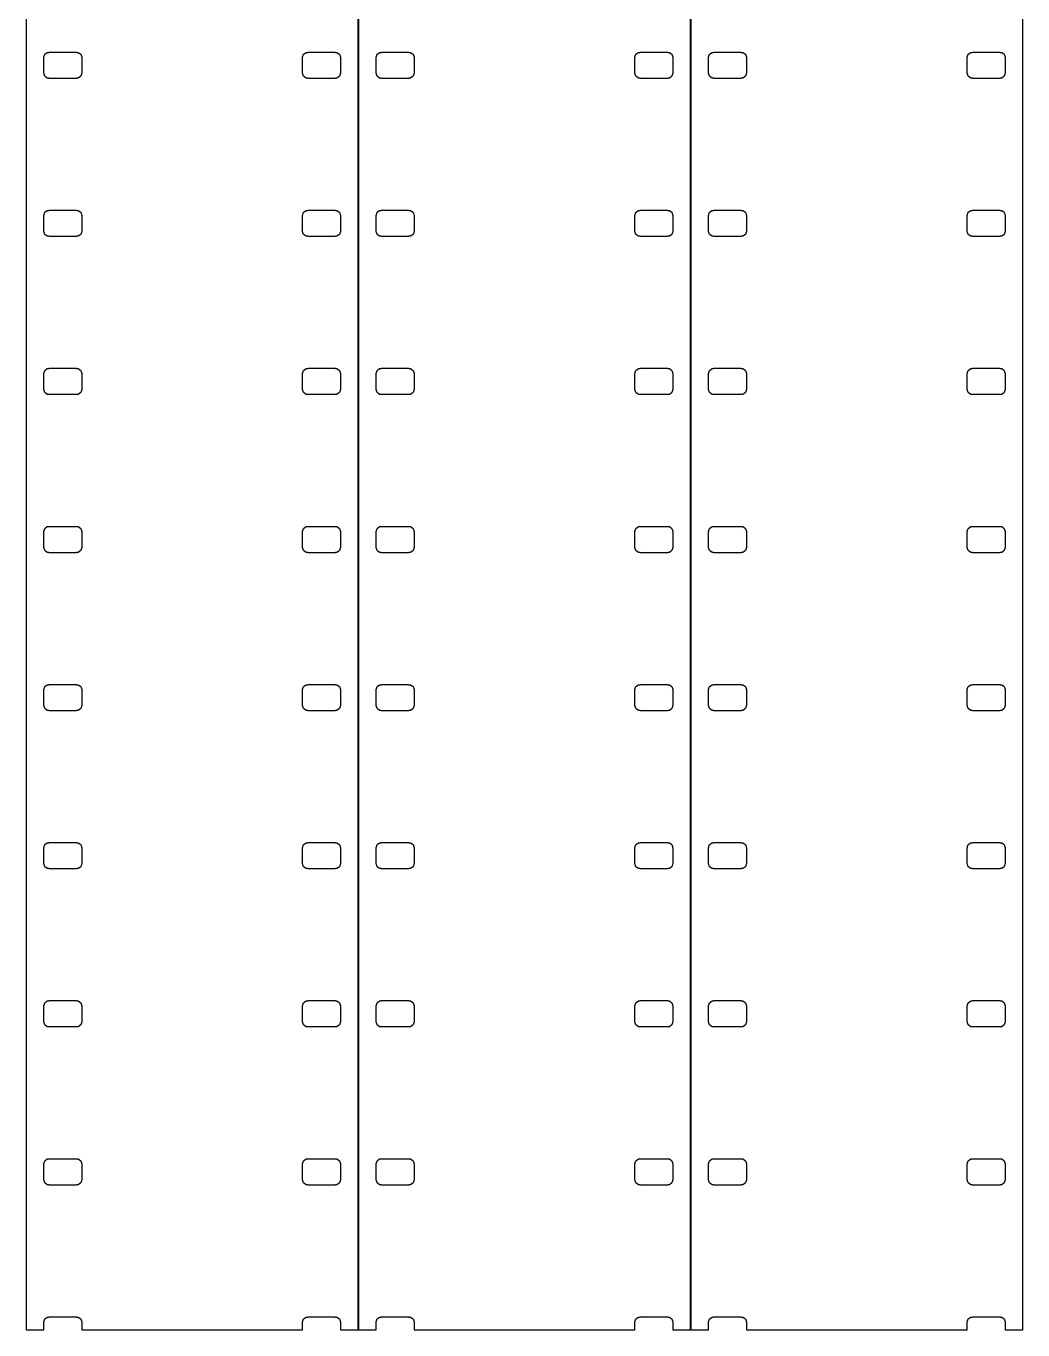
# Model space of a CAD drawing. Header units: metres. Extents: x -8 to 184, y -125 to 125.
# Drawn here: x 40 to 88, y -125.5 to -62.6 of the extents above; entities that cross this region are included whole.
import ezdxf

# ---------------------------------------------------------------- set-up
doc = ezdxf.new("R2010")
doc.units = ezdxf.units.M

msp = doc.modelspace()

# ---------------------------------------------------------------- linework, layer by layer
for p, q in [((40.03, 125.482), (40.03, -125.482)), ((56.03, -125.482), (56.03, 125.482)), ((56.04, 125.482), (56.04, -125.482)), ((72.04, -125.482), (72.04, 125.482)), ((72.05, 125.482), (72.05, -125.482)), ((88.05, -125.482), (88.05, 125.482)), ((40.88, -64.1375), (40.9277, -63.9906)), ((40.9277, -63.9906), (41.0527, -63.8997)), ((41.0527, -63.8997), (41.13, -63.8997)), ((41.13, -63.8997), (41.13, -63.8875)), ((41.13, -63.8875), (42.459, -63.8875)), ((42.459, -63.8875), (42.459, -63.8997)), ((42.459, -63.8997), (42.5363, -63.8997)), ((42.5363, -63.8997), (42.6613, -63.9906)), ((42.6613, -63.9906), (42.709, -64.1375)), ((53.351, -64.1375), (53.3987, -63.9906)), ((53.3987, -63.9906), (53.5237, -63.8997)), ((53.5237, -63.8997), (53.601, -63.8997)), ((53.601, -63.8997), (53.601, -63.8875)), ((53.601, -63.8875), (54.93, -63.8875)), ((54.93, -63.8875), (54.93, -63.8997)), ((54.93, -63.8997), (55.0072, -63.8997)), ((55.0072, -63.8997), (55.1322, -63.9906)), ((55.1322, -63.9906), (55.18, -64.1375)), ((56.89, -64.1375), (56.9377, -63.9906)), ((56.9377, -63.9906), (57.0627, -63.8997)), ((57.0627, -63.8997), (57.14, -63.8997)), ((57.14, -63.8997), (57.14, -63.8875)), ((57.14, -63.8875), (58.469, -63.8875)), ((58.469, -63.8875), (58.469, -63.8997)), ((58.469, -63.8997), (58.5462, -63.8997)), ((58.5462, -63.8997), (58.6712, -63.9906)), ((58.6712, -63.9906), (58.719, -64.1375)), ((69.361, -64.1375), (69.4087, -63.9906)), ((69.4087, -63.9906), (69.5337, -63.8997)), ((69.5337, -63.8997), (69.611, -63.8997)), ((69.611, -63.8997), (69.611, -63.8875)), ((69.611, -63.8875), (70.94, -63.8875)), ((70.94, -63.8875), (70.94, -63.8997)), ((70.94, -63.8997), (71.0172, -63.8997)), ((71.0172, -63.8997), (71.1422, -63.9906)), ((71.1422, -63.9906), (71.19, -64.1375)), ((72.9, -64.1375), (72.9477, -63.9906)), ((72.9477, -63.9906), (73.0727, -63.8997)), ((73.0727, -63.8997), (73.15, -63.8997)), ((73.15, -63.8997), (73.15, -63.8875)), ((73.15, -63.8875), (74.479, -63.8875)), ((74.479, -63.8875), (74.479, -63.8997)), ((74.479, -63.8997), (74.5562, -63.8997)), ((74.5562, -63.8997), (74.6812, -63.9906)), ((74.6812, -63.9906), (74.729, -64.1375)), ((85.371, -64.1375), (85.4187, -63.9906)), ((85.4187, -63.9906), (85.5437, -63.8997)), ((85.5437, -63.8997), (85.621, -63.8997)), ((85.621, -63.8997), (85.621, -63.8875)), ((85.621, -63.8875), (86.95, -63.8875)), ((86.95, -63.8875), (86.95, -63.8997)), ((86.95, -63.8997), (87.0273, -63.8997)), ((87.0273, -63.8997), (87.1523, -63.9906)), ((87.1523, -63.9906), (87.2, -64.1375)), ((40.88, -64.9075), (40.88, -64.1375)), ((42.709, -64.1375), (42.709, -64.9075)), ((53.351, -64.9075), (53.351, -64.1375)), ((55.18, -64.1375), (55.18, -64.9075)), ((56.89, -64.9075), (56.89, -64.1375)), ((58.719, -64.1375), (58.719, -64.9075)), ((69.361, -64.9075), (69.361, -64.1375)), ((71.19, -64.1375), (71.19, -64.9075)), ((72.9, -64.9075), (72.9, -64.1375)), ((74.729, -64.1375), (74.729, -64.9075)), ((85.371, -64.9075), (85.371, -64.1375)), ((87.2, -64.1375), (87.2, -64.9075)), ((40.9277, -65.0544), (40.88, -64.9075)), ((41.0527, -65.1453), (40.9277, -65.0544)), ((41.13, -65.1453), (41.0527, -65.1453)), ((41.13, -65.1575), (41.13, -65.1453)), ((42.459, -65.1575), (41.13, -65.1575)), ((42.5363, -65.1453), (42.459, -65.1453)), ((42.459, -65.1453), (42.459, -65.1575)), ((42.6613, -65.0544), (42.5363, -65.1453)), ((42.709, -64.9075), (42.6613, -65.0544)), ((53.3987, -65.0544), (53.351, -64.9075)), ((53.5237, -65.1453), (53.3987, -65.0544)), ((53.601, -65.1453), (53.5237, -65.1453)), ((53.601, -65.1575), (53.601, -65.1453)), ((54.93, -65.1575), (53.601, -65.1575)), ((55.0072, -65.1453), (54.93, -65.1453)), ((54.93, -65.1453), (54.93, -65.1575)), ((55.1322, -65.0544), (55.0072, -65.1453)), ((55.18, -64.9075), (55.1322, -65.0544)), ((56.9377, -65.0544), (56.89, -64.9075)), ((57.0627, -65.1453), (56.9377, -65.0544)), ((57.14, -65.1453), (57.0627, -65.1453)), ((57.14, -65.1575), (57.14, -65.1453)), ((58.469, -65.1575), (57.14, -65.1575)), ((58.5462, -65.1453), (58.469, -65.1453)), ((58.469, -65.1453), (58.469, -65.1575)), ((58.6712, -65.0544), (58.5462, -65.1453)), ((58.719, -64.9075), (58.6712, -65.0544)), ((69.4087, -65.0544), (69.361, -64.9075)), ((69.5337, -65.1453), (69.4087, -65.0544)), ((69.611, -65.1453), (69.5337, -65.1453)), ((69.611, -65.1575), (69.611, -65.1453)), ((70.94, -65.1575), (69.611, -65.1575)), ((71.0172, -65.1453), (70.94, -65.1453)), ((70.94, -65.1453), (70.94, -65.1575)), ((71.1422, -65.0544), (71.0172, -65.1453)), ((71.19, -64.9075), (71.1422, -65.0544)), ((72.9477, -65.0544), (72.9, -64.9075)), ((73.0727, -65.1453), (72.9477, -65.0544)), ((73.15, -65.1453), (73.0727, -65.1453)), ((73.15, -65.1575), (73.15, -65.1453)), ((74.479, -65.1575), (73.15, -65.1575)), ((74.5562, -65.1453), (74.479, -65.1453)), ((74.479, -65.1453), (74.479, -65.1575)), ((74.6812, -65.0544), (74.5562, -65.1453)), ((74.729, -64.9075), (74.6812, -65.0544)), ((85.4187, -65.0544), (85.371, -64.9075)), ((85.5437, -65.1453), (85.4187, -65.0544)), ((85.621, -65.1453), (85.5437, -65.1453)), ((85.621, -65.1575), (85.621, -65.1453)), ((86.95, -65.1575), (85.621, -65.1575)), ((87.0273, -65.1453), (86.95, -65.1453)), ((86.95, -65.1453), (86.95, -65.1575)), ((87.1523, -65.0544), (87.0273, -65.1453)), ((87.2, -64.9075), (87.1523, -65.0544)), ((40.88, -71.7575), (40.9277, -71.6105)), ((40.9277, -71.6105), (41.0527, -71.5197)), ((41.0527, -71.5197), (41.13, -71.5197)), ((41.13, -71.5197), (41.13, -71.5075)), ((41.13, -71.5075), (42.459, -71.5075)), ((42.459, -71.5075), (42.459, -71.5197)), ((42.459, -71.5197), (42.5363, -71.5197)), ((42.5363, -71.5197), (42.6613, -71.6105)), ((42.6613, -71.6105), (42.709, -71.7575)), ((53.351, -71.7575), (53.3987, -71.6105)), ((53.3987, -71.6105), (53.5237, -71.5197)), ((53.5237, -71.5197), (53.601, -71.5197)), ((53.601, -71.5197), (53.601, -71.5075)), ((53.601, -71.5075), (54.93, -71.5075)), ((54.93, -71.5075), (54.93, -71.5197)), ((54.93, -71.5197), (55.0072, -71.5197)), ((55.0072, -71.5197), (55.1322, -71.6105)), ((55.1322, -71.6105), (55.18, -71.7575)), ((56.89, -71.7575), (56.9377, -71.6105)), ((56.9377, -71.6105), (57.0627, -71.5197)), ((57.0627, -71.5197), (57.14, -71.5197)), ((57.14, -71.5197), (57.14, -71.5075)), ((57.14, -71.5075), (58.469, -71.5075)), ((58.469, -71.5075), (58.469, -71.5197)), ((58.469, -71.5197), (58.5462, -71.5197)), ((58.5462, -71.5197), (58.6712, -71.6105)), ((58.6712, -71.6105), (58.719, -71.7575)), ((69.361, -71.7575), (69.4087, -71.6105)), ((69.4087, -71.6105), (69.5337, -71.5197)), ((69.5337, -71.5197), (69.611, -71.5197)), ((69.611, -71.5197), (69.611, -71.5075)), ((69.611, -71.5075), (70.94, -71.5075)), ((70.94, -71.5075), (70.94, -71.5197)), ((70.94, -71.5197), (71.0172, -71.5197)), ((71.0172, -71.5197), (71.1422, -71.6105)), ((71.1422, -71.6105), (71.19, -71.7575)), ((72.9, -71.7575), (72.9477, -71.6105)), ((72.9477, -71.6105), (73.0727, -71.5197)), ((73.0727, -71.5197), (73.15, -71.5197)), ((73.15, -71.5197), (73.15, -71.5075)), ((73.15, -71.5075), (74.479, -71.5075)), ((74.479, -71.5075), (74.479, -71.5197)), ((74.479, -71.5197), (74.5562, -71.5197)), ((74.5562, -71.5197), (74.6812, -71.6105)), ((74.6812, -71.6105), (74.729, -71.7575)), ((85.371, -71.7575), (85.4187, -71.6105)), ((85.4187, -71.6105), (85.5437, -71.5197)), ((85.5437, -71.5197), (85.621, -71.5197)), ((85.621, -71.5197), (85.621, -71.5075)), ((85.621, -71.5075), (86.95, -71.5075)), ((86.95, -71.5075), (86.95, -71.5197)), ((86.95, -71.5197), (87.0273, -71.5197)), ((87.0273, -71.5197), (87.1523, -71.6105)), ((87.1523, -71.6105), (87.2, -71.7575)), ((40.88, -72.5275), (40.88, -71.7575)), ((42.709, -71.7575), (42.709, -72.5275)), ((53.351, -72.5275), (53.351, -71.7575)), ((55.18, -71.7575), (55.18, -72.5275)), ((56.89, -72.5275), (56.89, -71.7575)), ((58.719, -71.7575), (58.719, -72.5275)), ((69.361, -72.5275), (69.361, -71.7575)), ((71.19, -71.7575), (71.19, -72.5275)), ((72.9, -72.5275), (72.9, -71.7575)), ((74.729, -71.7575), (74.729, -72.5275)), ((85.371, -72.5275), (85.371, -71.7575)), ((87.2, -71.7575), (87.2, -72.5275)), ((40.9277, -72.6744), (40.88, -72.5275)), ((41.0527, -72.7653), (40.9277, -72.6744)), ((41.13, -72.7653), (41.0527, -72.7653)), ((41.13, -72.7775), (41.13, -72.7653)), ((42.459, -72.7775), (41.13, -72.7775)), ((42.5363, -72.7653), (42.459, -72.7653)), ((42.459, -72.7653), (42.459, -72.7775)), ((42.6613, -72.6744), (42.5363, -72.7653)), ((42.709, -72.5275), (42.6613, -72.6744)), ((53.3987, -72.6744), (53.351, -72.5275)), ((53.5237, -72.7653), (53.3987, -72.6744)), ((53.601, -72.7653), (53.5237, -72.7653)), ((53.601, -72.7775), (53.601, -72.7653)), ((54.93, -72.7775), (53.601, -72.7775)), ((55.0072, -72.7653), (54.93, -72.7653)), ((54.93, -72.7653), (54.93, -72.7775)), ((55.1322, -72.6744), (55.0072, -72.7653)), ((55.18, -72.5275), (55.1322, -72.6744)), ((56.9377, -72.6744), (56.89, -72.5275)), ((57.0627, -72.7653), (56.9377, -72.6744)), ((57.14, -72.7653), (57.0627, -72.7653)), ((57.14, -72.7775), (57.14, -72.7653)), ((58.469, -72.7775), (57.14, -72.7775)), ((58.5462, -72.7653), (58.469, -72.7653)), ((58.469, -72.7653), (58.469, -72.7775)), ((58.6712, -72.6744), (58.5462, -72.7653)), ((58.719, -72.5275), (58.6712, -72.6744)), ((69.4087, -72.6744), (69.361, -72.5275)), ((69.5337, -72.7653), (69.4087, -72.6744)), ((69.611, -72.7653), (69.5337, -72.7653)), ((69.611, -72.7775), (69.611, -72.7653)), ((70.94, -72.7775), (69.611, -72.7775)), ((71.0172, -72.7653), (70.94, -72.7653)), ((70.94, -72.7653), (70.94, -72.7775)), ((71.1422, -72.6744), (71.0172, -72.7653)), ((71.19, -72.5275), (71.1422, -72.6744)), ((72.9477, -72.6744), (72.9, -72.5275)), ((73.0727, -72.7653), (72.9477, -72.6744)), ((73.15, -72.7653), (73.0727, -72.7653)), ((73.15, -72.7775), (73.15, -72.7653)), ((74.479, -72.7775), (73.15, -72.7775)), ((74.5562, -72.7653), (74.479, -72.7653)), ((74.479, -72.7653), (74.479, -72.7775)), ((74.6812, -72.6744), (74.5562, -72.7653)), ((74.729, -72.5275), (74.6812, -72.6744)), ((85.4187, -72.6744), (85.371, -72.5275)), ((85.5437, -72.7653), (85.4187, -72.6744)), ((85.621, -72.7653), (85.5437, -72.7653)), ((85.621, -72.7775), (85.621, -72.7653)), ((86.95, -72.7775), (85.621, -72.7775)), ((87.0273, -72.7653), (86.95, -72.7653)), ((86.95, -72.7653), (86.95, -72.7775)), ((87.1523, -72.6744), (87.0273, -72.7653)), ((87.2, -72.5275), (87.1523, -72.6744)), ((40.9277, -79.2305), (41.0527, -79.1397)), ((41.0527, -79.1397), (41.13, -79.1397)), ((41.13, -79.1397), (41.13, -79.1275)), ((41.13, -79.1275), (42.459, -79.1275)), ((42.459, -79.1275), (42.459, -79.1397)), ((42.459, -79.1397), (42.5363, -79.1397)), ((42.5363, -79.1397), (42.6613, -79.2305)), ((53.3987, -79.2305), (53.5237, -79.1397)), ((53.5237, -79.1397), (53.601, -79.1397)), ((53.601, -79.1397), (53.601, -79.1275)), ((53.601, -79.1275), (54.93, -79.1275)), ((54.93, -79.1275), (54.93, -79.1397)), ((54.93, -79.1397), (55.0072, -79.1397)), ((55.0072, -79.1397), (55.1322, -79.2305)), ((56.9377, -79.2305), (57.0627, -79.1397)), ((57.0627, -79.1397), (57.14, -79.1397)), ((57.14, -79.1397), (57.14, -79.1275)), ((57.14, -79.1275), (58.469, -79.1275)), ((58.469, -79.1275), (58.469, -79.1397)), ((58.469, -79.1397), (58.5462, -79.1397)), ((58.5462, -79.1397), (58.6712, -79.2305)), ((69.4087, -79.2305), (69.5337, -79.1397)), ((69.5337, -79.1397), (69.611, -79.1397)), ((69.611, -79.1397), (69.611, -79.1275)), ((69.611, -79.1275), (70.94, -79.1275)), ((70.94, -79.1275), (70.94, -79.1397)), ((70.94, -79.1397), (71.0172, -79.1397)), ((71.0172, -79.1397), (71.1422, -79.2305)), ((72.9477, -79.2305), (73.0727, -79.1397)), ((73.0727, -79.1397), (73.15, -79.1397)), ((73.15, -79.1397), (73.15, -79.1275)), ((73.15, -79.1275), (74.479, -79.1275)), ((74.479, -79.1275), (74.479, -79.1397)), ((74.479, -79.1397), (74.5562, -79.1397)), ((74.5562, -79.1397), (74.6812, -79.2305)), ((85.4187, -79.2305), (85.5437, -79.1397)), ((85.5437, -79.1397), (85.621, -79.1397)), ((85.621, -79.1397), (85.621, -79.1275)), ((85.621, -79.1275), (86.95, -79.1275)), ((86.95, -79.1275), (86.95, -79.1397)), ((86.95, -79.1397), (87.0273, -79.1397)), ((87.0273, -79.1397), (87.1523, -79.2305)), ((40.88, -79.3775), (40.9277, -79.2305)), ((40.88, -80.1475), (40.88, -79.3775)), ((42.6613, -79.2305), (42.709, -79.3775)), ((42.709, -79.3775), (42.709, -80.1475)), ((53.351, -79.3775), (53.3987, -79.2305)), ((53.351, -80.1475), (53.351, -79.3775)), ((55.1322, -79.2305), (55.18, -79.3775)), ((55.18, -79.3775), (55.18, -80.1475)), ((56.89, -79.3775), (56.9377, -79.2305)), ((56.89, -80.1475), (56.89, -79.3775)), ((58.6712, -79.2305), (58.719, -79.3775)), ((58.719, -79.3775), (58.719, -80.1475)), ((69.361, -79.3775), (69.4087, -79.2305)), ((69.361, -80.1475), (69.361, -79.3775)), ((71.1422, -79.2305), (71.19, -79.3775)), ((71.19, -79.3775), (71.19, -80.1475)), ((72.9, -79.3775), (72.9477, -79.2305)), ((72.9, -80.1475), (72.9, -79.3775)), ((74.6812, -79.2305), (74.729, -79.3775)), ((74.729, -79.3775), (74.729, -80.1475)), ((85.371, -79.3775), (85.4187, -79.2305)), ((85.371, -80.1475), (85.371, -79.3775)), ((87.1523, -79.2305), (87.2, -79.3775)), ((87.2, -79.3775), (87.2, -80.1475)), ((40.9277, -80.2944), (40.88, -80.1475)), ((41.0527, -80.3853), (40.9277, -80.2944)), ((41.13, -80.3853), (41.0527, -80.3853)), ((41.13, -80.3975), (41.13, -80.3853)), ((42.459, -80.3975), (41.13, -80.3975)), ((42.5363, -80.3853), (42.459, -80.3853)), ((42.459, -80.3853), (42.459, -80.3975)), ((42.6613, -80.2944), (42.5363, -80.3853)), ((42.709, -80.1475), (42.6613, -80.2944)), ((53.3987, -80.2944), (53.351, -80.1475)), ((53.5237, -80.3853), (53.3987, -80.2944)), ((53.601, -80.3853), (53.5237, -80.3853)), ((53.601, -80.3975), (53.601, -80.3853)), ((54.93, -80.3975), (53.601, -80.3975)), ((55.0072, -80.3853), (54.93, -80.3853)), ((54.93, -80.3853), (54.93, -80.3975)), ((55.1322, -80.2944), (55.0072, -80.3853)), ((55.18, -80.1475), (55.1322, -80.2944)), ((56.9377, -80.2944), (56.89, -80.1475)), ((57.0627, -80.3853), (56.9377, -80.2944)), ((57.14, -80.3853), (57.0627, -80.3853)), ((57.14, -80.3975), (57.14, -80.3853)), ((58.469, -80.3975), (57.14, -80.3975)), ((58.469, -80.3853), (58.469, -80.3975)), ((58.5462, -80.3853), (58.469, -80.3853)), ((58.6712, -80.2944), (58.5462, -80.3853)), ((58.719, -80.1475), (58.6712, -80.2944)), ((69.4087, -80.2944), (69.361, -80.1475)), ((69.5337, -80.3853), (69.4087, -80.2944)), ((69.611, -80.3853), (69.5337, -80.3853)), ((69.611, -80.3975), (69.611, -80.3853)), ((70.94, -80.3975), (69.611, -80.3975)), ((71.0172, -80.3853), (70.94, -80.3853)), ((70.94, -80.3853), (70.94, -80.3975)), ((71.1422, -80.2944), (71.0172, -80.3853)), ((71.19, -80.1475), (71.1422, -80.2944)), ((72.9477, -80.2944), (72.9, -80.1475)), ((73.0727, -80.3853), (72.9477, -80.2944)), ((73.15, -80.3853), (73.0727, -80.3853)), ((73.15, -80.3975), (73.15, -80.3853)), ((74.479, -80.3975), (73.15, -80.3975)), ((74.5562, -80.3853), (74.479, -80.3853)), ((74.479, -80.3853), (74.479, -80.3975)), ((74.6812, -80.2944), (74.5562, -80.3853)), ((74.729, -80.1475), (74.6812, -80.2944)), ((85.4187, -80.2944), (85.371, -80.1475)), ((85.5437, -80.3853), (85.4187, -80.2944)), ((85.621, -80.3853), (85.5437, -80.3853)), ((85.621, -80.3975), (85.621, -80.3853)), ((86.95, -80.3975), (85.621, -80.3975)), ((87.0273, -80.3853), (86.95, -80.3853)), ((86.95, -80.3853), (86.95, -80.3975)), ((87.1523, -80.2944), (87.0273, -80.3853)), ((87.2, -80.1475), (87.1523, -80.2944)), ((40.88, -86.9975), (40.9277, -86.8506)), ((40.88, -87.7675), (40.88, -86.9975)), ((40.9277, -86.8506), (41.0527, -86.7597)), ((41.0527, -86.7597), (41.13, -86.7597)), ((41.13, -86.7597), (41.13, -86.7475)), ((41.13, -86.7475), (42.459, -86.7475)), ((42.459, -86.7475), (42.459, -86.7597)), ((42.459, -86.7597), (42.5363, -86.7597)), ((42.5363, -86.7597), (42.6613, -86.8506)), ((42.6613, -86.8506), (42.709, -86.9975)), ((42.709, -86.9975), (42.709, -87.7675)), ((53.351, -86.9975), (53.3987, -86.8506)), ((53.351, -87.7675), (53.351, -86.9975)), ((53.3987, -86.8506), (53.5237, -86.7597)), ((53.5237, -86.7597), (53.601, -86.7597)), ((53.601, -86.7597), (53.601, -86.7475)), ((53.601, -86.7475), (54.93, -86.7475)), ((54.93, -86.7475), (54.93, -86.7597)), ((54.93, -86.7597), (55.0072, -86.7597)), ((55.0072, -86.7597), (55.1322, -86.8506)), ((55.1322, -86.8506), (55.18, -86.9975)), ((55.18, -86.9975), (55.18, -87.7675)), ((56.89, -86.9975), (56.9377, -86.8506)), ((56.89, -87.7675), (56.89, -86.9975)), ((56.9377, -86.8506), (57.0627, -86.7597)), ((57.0627, -86.7597), (57.14, -86.7597)), ((57.14, -86.7597), (57.14, -86.7475)), ((57.14, -86.7475), (58.469, -86.7475)), ((58.469, -86.7475), (58.469, -86.7597)), ((58.469, -86.7597), (58.5462, -86.7597)), ((58.5462, -86.7597), (58.6712, -86.8506)), ((58.6712, -86.8506), (58.719, -86.9975)), ((58.719, -86.9975), (58.719, -87.7675)), ((69.361, -86.9975), (69.4087, -86.8506)), ((69.361, -87.7675), (69.361, -86.9975)), ((69.4087, -86.8506), (69.5337, -86.7597)), ((69.5337, -86.7597), (69.611, -86.7597)), ((69.611, -86.7597), (69.611, -86.7475)), ((69.611, -86.7475), (70.94, -86.7475)), ((70.94, -86.7475), (70.94, -86.7597)), ((70.94, -86.7597), (71.0172, -86.7597)), ((71.0172, -86.7597), (71.1422, -86.8506)), ((71.1422, -86.8506), (71.19, -86.9975)), ((71.19, -86.9975), (71.19, -87.7675)), ((72.9, -86.9975), (72.9477, -86.8506)), ((72.9, -87.7675), (72.9, -86.9975)), ((72.9477, -86.8506), (73.0727, -86.7597)), ((73.0727, -86.7597), (73.15, -86.7597)), ((73.15, -86.7597), (73.15, -86.7475)), ((73.15, -86.7475), (74.479, -86.7475)), ((74.479, -86.7475), (74.479, -86.7597)), ((74.479, -86.7597), (74.5562, -86.7597)), ((74.5562, -86.7597), (74.6812, -86.8506)), ((74.6812, -86.8506), (74.729, -86.9975)), ((74.729, -86.9975), (74.729, -87.7675)), ((85.371, -86.9975), (85.4187, -86.8506)), ((85.371, -87.7675), (85.371, -86.9975)), ((85.4187, -86.8506), (85.5437, -86.7597)), ((85.5437, -86.7597), (85.621, -86.7597)), ((85.621, -86.7597), (85.621, -86.7475)), ((85.621, -86.7475), (86.95, -86.7475)), ((86.95, -86.7475), (86.95, -86.7597)), ((86.95, -86.7597), (87.0273, -86.7597)), ((87.0273, -86.7597), (87.1523, -86.8506)), ((87.1523, -86.8506), (87.2, -86.9975)), ((87.2, -86.9975), (87.2, -87.7675)), ((40.9277, -87.9144), (40.88, -87.7675)), ((41.0527, -88.0053), (40.9277, -87.9144)), ((42.6613, -87.9144), (42.5363, -88.0053)), ((42.709, -87.7675), (42.6613, -87.9144)), ((53.3987, -87.9144), (53.351, -87.7675)), ((53.5237, -88.0053), (53.3987, -87.9144)), ((55.1322, -87.9144), (55.0072, -88.0053)), ((55.18, -87.7675), (55.1322, -87.9144)), ((56.9377, -87.9144), (56.89, -87.7675)), ((57.0627, -88.0053), (56.9377, -87.9144)), ((58.6712, -87.9144), (58.5462, -88.0053)), ((58.719, -87.7675), (58.6712, -87.9144)), ((69.4087, -87.9144), (69.361, -87.7675)), ((69.5337, -88.0053), (69.4087, -87.9144)), ((71.1422, -87.9144), (71.0172, -88.0053)), ((71.19, -87.7675), (71.1422, -87.9144)), ((72.9477, -87.9144), (72.9, -87.7675)), ((73.0727, -88.0053), (72.9477, -87.9144)), ((74.6812, -87.9144), (74.5562, -88.0053)), ((74.729, -87.7675), (74.6812, -87.9144)), ((85.4187, -87.9144), (85.371, -87.7675)), ((85.5437, -88.0053), (85.4187, -87.9144)), ((87.1523, -87.9144), (87.0273, -88.0053)), ((87.2, -87.7675), (87.1523, -87.9144)), ((41.13, -88.0053), (41.0527, -88.0053)), ((41.13, -88.0175), (41.13, -88.0053)), ((42.459, -88.0175), (41.13, -88.0175)), ((42.5363, -88.0053), (42.459, -88.0053)), ((42.459, -88.0053), (42.459, -88.0175)), ((53.601, -88.0053), (53.5237, -88.0053)), ((53.601, -88.0175), (53.601, -88.0053)), ((54.93, -88.0175), (53.601, -88.0175)), ((55.0072, -88.0053), (54.93, -88.0053)), ((54.93, -88.0053), (54.93, -88.0175)), ((57.14, -88.0053), (57.0627, -88.0053)), ((57.14, -88.0175), (57.14, -88.0053)), ((58.469, -88.0175), (57.14, -88.0175)), ((58.5462, -88.0053), (58.469, -88.0053)), ((58.469, -88.0053), (58.469, -88.0175)), ((69.611, -88.0053), (69.5337, -88.0053)), ((69.611, -88.0175), (69.611, -88.0053)), ((70.94, -88.0175), (69.611, -88.0175)), ((71.0172, -88.0053), (70.94, -88.0053)), ((70.94, -88.0053), (70.94, -88.0175)), ((73.15, -88.0053), (73.0727, -88.0053)), ((73.15, -88.0175), (73.15, -88.0053)), ((74.479, -88.0175), (73.15, -88.0175)), ((74.5562, -88.0053), (74.479, -88.0053)), ((74.479, -88.0053), (74.479, -88.0175)), ((85.621, -88.0053), (85.5437, -88.0053)), ((85.621, -88.0175), (85.621, -88.0053)), ((86.95, -88.0175), (85.621, -88.0175)), ((87.0273, -88.0053), (86.95, -88.0053)), ((86.95, -88.0053), (86.95, -88.0175)), ((40.88, -94.6175), (40.9277, -94.4706)), ((40.88, -95.3875), (40.88, -94.6175)), ((40.9277, -94.4706), (41.0527, -94.3797)), ((41.0527, -94.3797), (41.13, -94.3797)), ((41.13, -94.3797), (41.13, -94.3675)), ((41.13, -94.3675), (42.459, -94.3675)), ((42.459, -94.3675), (42.459, -94.3797)), ((42.459, -94.3797), (42.5363, -94.3797)), ((42.5363, -94.3797), (42.6613, -94.4706)), ((42.6613, -94.4706), (42.709, -94.6175)), ((42.709, -94.6175), (42.709, -95.3875)), ((53.351, -94.6175), (53.3987, -94.4706)), ((53.351, -95.3875), (53.351, -94.6175)), ((53.3987, -94.4706), (53.5237, -94.3797)), ((53.5237, -94.3797), (53.601, -94.3797)), ((53.601, -94.3797), (53.601, -94.3675)), ((53.601, -94.3675), (54.93, -94.3675)), ((54.93, -94.3675), (54.93, -94.3797)), ((54.93, -94.3797), (55.0072, -94.3797)), ((55.0072, -94.3797), (55.1322, -94.4706)), ((55.1322, -94.4706), (55.18, -94.6175)), ((55.18, -94.6175), (55.18, -95.3875)), ((56.89, -94.6175), (56.9377, -94.4706)), ((56.89, -95.3875), (56.89, -94.6175)), ((56.9377, -94.4706), (57.0627, -94.3797)), ((57.0627, -94.3797), (57.14, -94.3797)), ((57.14, -94.3797), (57.14, -94.3675)), ((57.14, -94.3675), (58.469, -94.3675)), ((58.469, -94.3675), (58.469, -94.3797)), ((58.469, -94.3797), (58.5462, -94.3797)), ((58.5462, -94.3797), (58.6712, -94.4706)), ((58.6712, -94.4706), (58.719, -94.6175)), ((58.719, -94.6175), (58.719, -95.3875)), ((69.361, -94.6175), (69.4087, -94.4706)), ((69.361, -95.3875), (69.361, -94.6175)), ((69.4087, -94.4706), (69.5337, -94.3797)), ((69.5337, -94.3797), (69.611, -94.3797)), ((69.611, -94.3797), (69.611, -94.3675)), ((69.611, -94.3675), (70.94, -94.3675)), ((70.94, -94.3675), (70.94, -94.3797)), ((70.94, -94.3797), (71.0172, -94.3797)), ((71.0172, -94.3797), (71.1422, -94.4706)), ((71.1422, -94.4706), (71.19, -94.6175)), ((71.19, -94.6175), (71.19, -95.3875)), ((72.9, -94.6175), (72.9477, -94.4706)), ((72.9, -95.3875), (72.9, -94.6175)), ((72.9477, -94.4706), (73.0727, -94.3797)), ((73.0727, -94.3797), (73.15, -94.3797)), ((73.15, -94.3797), (73.15, -94.3675)), ((73.15, -94.3675), (74.479, -94.3675)), ((74.479, -94.3675), (74.479, -94.3797)), ((74.479, -94.3797), (74.5562, -94.3797)), ((74.5562, -94.3797), (74.6812, -94.4706)), ((74.6812, -94.4706), (74.729, -94.6175)), ((74.729, -94.6175), (74.729, -95.3875)), ((85.371, -94.6175), (85.4187, -94.4706)), ((85.371, -95.3875), (85.371, -94.6175)), ((85.4187, -94.4706), (85.5437, -94.3797)), ((85.5437, -94.3797), (85.621, -94.3797)), ((85.621, -94.3797), (85.621, -94.3675)), ((85.621, -94.3675), (86.95, -94.3675)), ((86.95, -94.3675), (86.95, -94.3797)), ((86.95, -94.3797), (87.0273, -94.3797)), ((87.0273, -94.3797), (87.1523, -94.4706)), ((87.1523, -94.4706), (87.2, -94.6175)), ((87.2, -94.6175), (87.2, -95.3875)), ((40.9277, -95.5344), (40.88, -95.3875)), ((42.709, -95.3875), (42.6613, -95.5344)), ((53.3987, -95.5344), (53.351, -95.3875)), ((55.18, -95.3875), (55.1322, -95.5344)), ((56.9377, -95.5344), (56.89, -95.3875)), ((58.719, -95.3875), (58.6712, -95.5344)), ((69.4087, -95.5344), (69.361, -95.3875)), ((71.19, -95.3875), (71.1422, -95.5344)), ((72.9477, -95.5344), (72.9, -95.3875)), ((74.729, -95.3875), (74.6812, -95.5344)), ((85.4187, -95.5344), (85.371, -95.3875)), ((87.2, -95.3875), (87.1523, -95.5344)), ((41.0527, -95.6253), (40.9277, -95.5344)), ((41.13, -95.6253), (41.0527, -95.6253)), ((41.13, -95.6375), (41.13, -95.6253)), ((42.459, -95.6375), (41.13, -95.6375)), ((42.5363, -95.6253), (42.459, -95.6253)), ((42.459, -95.6253), (42.459, -95.6375)), ((42.6613, -95.5344), (42.5363, -95.6253)), ((53.5237, -95.6253), (53.3987, -95.5344)), ((53.601, -95.6253), (53.5237, -95.6253)), ((53.601, -95.6375), (53.601, -95.6253)), ((54.93, -95.6375), (53.601, -95.6375)), ((55.0072, -95.6253), (54.93, -95.6253)), ((54.93, -95.6253), (54.93, -95.6375)), ((55.1322, -95.5344), (55.0072, -95.6253)), ((57.0627, -95.6253), (56.9377, -95.5344)), ((57.14, -95.6253), (57.0627, -95.6253)), ((57.14, -95.6375), (57.14, -95.6253)), ((58.469, -95.6375), (57.14, -95.6375)), ((58.5462, -95.6253), (58.469, -95.6253)), ((58.469, -95.6253), (58.469, -95.6375)), ((58.6712, -95.5344), (58.5462, -95.6253)), ((69.5337, -95.6253), (69.4087, -95.5344)), ((69.611, -95.6253), (69.5337, -95.6253)), ((69.611, -95.6375), (69.611, -95.6253)), ((70.94, -95.6375), (69.611, -95.6375)), ((71.0172, -95.6253), (70.94, -95.6253)), ((70.94, -95.6253), (70.94, -95.6375)), ((71.1422, -95.5344), (71.0172, -95.6253)), ((73.0727, -95.6253), (72.9477, -95.5344)), ((73.15, -95.6253), (73.0727, -95.6253)), ((73.15, -95.6375), (73.15, -95.6253)), ((74.479, -95.6375), (73.15, -95.6375)), ((74.5562, -95.6253), (74.479, -95.6253)), ((74.479, -95.6253), (74.479, -95.6375)), ((74.6812, -95.5344), (74.5562, -95.6253)), ((85.5437, -95.6253), (85.4187, -95.5344)), ((85.621, -95.6253), (85.5437, -95.6253)), ((85.621, -95.6375), (85.621, -95.6253)), ((86.95, -95.6375), (85.621, -95.6375)), ((87.0273, -95.6253), (86.95, -95.6253)), ((86.95, -95.6253), (86.95, -95.6375)), ((87.1523, -95.5344), (87.0273, -95.6253)), ((40.88, -102.238), (40.9277, -102.091)), ((40.88, -103.007), (40.88, -102.238)), ((40.9277, -102.091), (41.0527, -102)), ((41.0527, -102), (41.13, -102)), ((41.13, -102), (41.13, -101.988)), ((41.13, -101.988), (42.459, -101.988)), ((42.459, -101.988), (42.459, -102)), ((42.459, -102), (42.5363, -102)), ((42.5363, -102), (42.6613, -102.091)), ((42.6613, -102.091), (42.709, -102.238)), ((42.709, -102.238), (42.709, -103.007)), ((53.351, -102.238), (53.3987, -102.091)), ((53.351, -103.007), (53.351, -102.238)), ((53.3987, -102.091), (53.5237, -102)), ((53.5237, -102), (53.601, -102)), ((53.601, -102), (53.601, -101.988)), ((53.601, -101.988), (54.93, -101.988)), ((54.93, -101.988), (54.93, -102)), ((54.93, -102), (55.0072, -102)), ((55.0072, -102), (55.1322, -102.091)), ((55.1322, -102.091), (55.18, -102.238)), ((55.18, -102.238), (55.18, -103.007)), ((56.89, -102.238), (56.9377, -102.091)), ((56.89, -103.007), (56.89, -102.238)), ((56.9377, -102.091), (57.0627, -102)), ((57.0627, -102), (57.14, -102)), ((57.14, -102), (57.14, -101.988)), ((57.14, -101.988), (58.469, -101.988)), ((58.469, -101.988), (58.469, -102)), ((58.469, -102), (58.5462, -102)), ((58.5462, -102), (58.6712, -102.091)), ((58.6712, -102.091), (58.719, -102.238)), ((58.719, -102.238), (58.719, -103.007)), ((69.361, -102.238), (69.4087, -102.091)), ((69.361, -103.007), (69.361, -102.238)), ((69.4087, -102.091), (69.5337, -102)), ((69.5337, -102), (69.611, -102)), ((69.611, -102), (69.611, -101.988)), ((69.611, -101.988), (70.94, -101.988)), ((70.94, -101.988), (70.94, -102)), ((70.94, -102), (71.0172, -102)), ((71.0172, -102), (71.1422, -102.091)), ((71.1422, -102.091), (71.19, -102.238)), ((71.19, -102.238), (71.19, -103.007)), ((72.9, -102.238), (72.9477, -102.091)), ((72.9, -103.007), (72.9, -102.238)), ((72.9477, -102.091), (73.0727, -102)), ((73.0727, -102), (73.15, -102)), ((73.15, -102), (73.15, -101.988)), ((73.15, -101.988), (74.479, -101.988)), ((74.479, -101.988), (74.479, -102)), ((74.479, -102), (74.5562, -102)), ((74.5562, -102), (74.6812, -102.091)), ((74.6812, -102.091), (74.729, -102.238)), ((74.729, -102.238), (74.729, -103.007)), ((85.371, -102.238), (85.4187, -102.091)), ((85.371, -103.007), (85.371, -102.238)), ((85.4187, -102.091), (85.5437, -102)), ((85.5437, -102), (85.621, -102)), ((85.621, -102), (85.621, -101.988)), ((85.621, -101.988), (86.95, -101.988)), ((86.95, -101.988), (86.95, -102)), ((86.95, -102), (87.0273, -102)), ((87.0273, -102), (87.1523, -102.091)), ((87.1523, -102.091), (87.2, -102.238)), ((87.2, -102.238), (87.2, -103.007)), ((40.9277, -103.154), (40.88, -103.007)), ((42.709, -103.007), (42.6613, -103.154)), ((53.3987, -103.154), (53.351, -103.007)), ((55.18, -103.007), (55.1322, -103.154)), ((56.9377, -103.154), (56.89, -103.007)), ((58.719, -103.007), (58.6712, -103.154)), ((69.4087, -103.154), (69.361, -103.007)), ((71.19, -103.007), (71.1422, -103.154)), ((72.9477, -103.154), (72.9, -103.007)), ((74.729, -103.007), (74.6812, -103.154)), ((85.4187, -103.154), (85.371, -103.007)), ((87.2, -103.007), (87.1523, -103.154)), ((41.0527, -103.245), (40.9277, -103.154)), ((41.13, -103.245), (41.0527, -103.245)), ((41.13, -103.257), (41.13, -103.245)), ((42.459, -103.257), (41.13, -103.257)), ((42.5363, -103.245), (42.459, -103.245)), ((42.459, -103.245), (42.459, -103.257)), ((42.6613, -103.154), (42.5363, -103.245)), ((53.5237, -103.245), (53.3987, -103.154)), ((53.601, -103.245), (53.5237, -103.245)), ((53.601, -103.257), (53.601, -103.245)), ((54.93, -103.257), (53.601, -103.257)), ((55.0072, -103.245), (54.93, -103.245)), ((54.93, -103.245), (54.93, -103.257)), ((55.1322, -103.154), (55.0072, -103.245)), ((57.0627, -103.245), (56.9377, -103.154)), ((57.14, -103.245), (57.0627, -103.245)), ((57.14, -103.257), (57.14, -103.245)), ((58.469, -103.257), (57.14, -103.257)), ((58.5462, -103.245), (58.469, -103.245)), ((58.469, -103.245), (58.469, -103.257)), ((58.6712, -103.154), (58.5462, -103.245)), ((69.5337, -103.245), (69.4087, -103.154)), ((69.611, -103.245), (69.5337, -103.245)), ((69.611, -103.257), (69.611, -103.245)), ((70.94, -103.257), (69.611, -103.257)), ((71.0172, -103.245), (70.94, -103.245)), ((70.94, -103.245), (70.94, -103.257)), ((71.1422, -103.154), (71.0172, -103.245)), ((73.0727, -103.245), (72.9477, -103.154)), ((73.15, -103.245), (73.0727, -103.245)), ((73.15, -103.257), (73.15, -103.245)), ((74.479, -103.257), (73.15, -103.257)), ((74.479, -103.245), (74.479, -103.257)), ((74.5562, -103.245), (74.479, -103.245)), ((74.6812, -103.154), (74.5562, -103.245)), ((85.5437, -103.245), (85.4187, -103.154)), ((85.621, -103.245), (85.5437, -103.245)), ((85.621, -103.257), (85.621, -103.245)), ((86.95, -103.257), (85.621, -103.257)), ((87.0273, -103.245), (86.95, -103.245)), ((86.95, -103.245), (86.95, -103.257)), ((87.1523, -103.154), (87.0273, -103.245)), ((40.88, -109.857), (40.9277, -109.711)), ((40.88, -110.628), (40.88, -109.857)), ((40.9277, -109.711), (41.0527, -109.62)), ((41.0527, -109.62), (41.13, -109.62)), ((41.13, -109.62), (41.13, -109.607)), ((41.13, -109.607), (42.459, -109.607)), ((42.459, -109.607), (42.459, -109.62)), ((42.459, -109.62), (42.5363, -109.62)), ((42.5363, -109.62), (42.6613, -109.711)), ((42.6613, -109.711), (42.709, -109.857)), ((42.709, -109.857), (42.709, -110.628)), ((53.351, -109.857), (53.3987, -109.711)), ((53.351, -110.628), (53.351, -109.857)), ((53.3987, -109.711), (53.5237, -109.62)), ((53.5237, -109.62), (53.601, -109.62)), ((53.601, -109.62), (53.601, -109.607)), ((53.601, -109.607), (54.93, -109.607)), ((54.93, -109.607), (54.93, -109.62)), ((54.93, -109.62), (55.0072, -109.62)), ((55.0072, -109.62), (55.1322, -109.711)), ((55.1322, -109.711), (55.18, -109.857)), ((55.18, -109.857), (55.18, -110.628)), ((56.89, -109.857), (56.9377, -109.711)), ((56.89, -110.628), (56.89, -109.857)), ((56.9377, -109.711), (57.0627, -109.62)), ((57.0627, -109.62), (57.14, -109.62)), ((57.14, -109.62), (57.14, -109.607)), ((57.14, -109.607), (58.469, -109.607)), ((58.469, -109.607), (58.469, -109.62)), ((58.469, -109.62), (58.5462, -109.62)), ((58.5462, -109.62), (58.6712, -109.711)), ((58.6712, -109.711), (58.719, -109.857)), ((58.719, -109.857), (58.719, -110.628)), ((69.361, -109.857), (69.4087, -109.711)), ((69.361, -110.628), (69.361, -109.857)), ((69.4087, -109.711), (69.5337, -109.62)), ((69.5337, -109.62), (69.611, -109.62)), ((69.611, -109.62), (69.611, -109.607)), ((69.611, -109.607), (70.94, -109.607)), ((70.94, -109.607), (70.94, -109.62)), ((70.94, -109.62), (71.0172, -109.62)), ((71.0172, -109.62), (71.1422, -109.711)), ((71.1422, -109.711), (71.19, -109.857)), ((71.19, -109.857), (71.19, -110.628)), ((72.9, -109.857), (72.9477, -109.711)), ((72.9, -110.628), (72.9, -109.857)), ((72.9477, -109.711), (73.0727, -109.62)), ((73.0727, -109.62), (73.15, -109.62)), ((73.15, -109.62), (73.15, -109.607)), ((73.15, -109.607), (74.479, -109.607)), ((74.479, -109.607), (74.479, -109.62)), ((74.479, -109.62), (74.5562, -109.62)), ((74.5562, -109.62), (74.6812, -109.711)), ((74.6812, -109.711), (74.729, -109.857)), ((74.729, -109.857), (74.729, -110.628)), ((85.371, -109.857), (85.4187, -109.711)), ((85.371, -110.628), (85.371, -109.857)), ((85.4187, -109.711), (85.5437, -109.62)), ((85.5437, -109.62), (85.621, -109.62)), ((85.621, -109.62), (85.621, -109.607)), ((85.621, -109.607), (86.95, -109.607)), ((86.95, -109.607), (86.95, -109.62)), ((86.95, -109.62), (87.0273, -109.62)), ((87.0273, -109.62), (87.1523, -109.711)), ((87.1523, -109.711), (87.2, -109.857)), ((87.2, -109.857), (87.2, -110.628)), ((40.9277, -110.774), (40.88, -110.628)), ((41.0527, -110.865), (40.9277, -110.774)), ((41.13, -110.865), (41.0527, -110.865)), ((41.13, -110.878), (41.13, -110.865)), ((42.459, -110.878), (41.13, -110.878)), ((42.5363, -110.865), (42.459, -110.865)), ((42.459, -110.865), (42.459, -110.878)), ((42.6613, -110.774), (42.5363, -110.865)), ((42.709, -110.628), (42.6613, -110.774)), ((53.3987, -110.774), (53.351, -110.628)), ((53.5237, -110.865), (53.3987, -110.774)), ((53.601, -110.865), (53.5237, -110.865)), ((53.601, -110.878), (53.601, -110.865)), ((54.93, -110.878), (53.601, -110.878)), ((55.0072, -110.865), (54.93, -110.865)), ((54.93, -110.865), (54.93, -110.878)), ((55.1322, -110.774), (55.0072, -110.865)), ((55.18, -110.628), (55.1322, -110.774)), ((56.9377, -110.774), (56.89, -110.628)), ((57.0627, -110.865), (56.9377, -110.774)), ((57.14, -110.865), (57.0627, -110.865)), ((57.14, -110.878), (57.14, -110.865)), ((58.469, -110.878), (57.14, -110.878)), ((58.469, -110.865), (58.469, -110.878)), ((58.5462, -110.865), (58.469, -110.865)), ((58.6712, -110.774), (58.5462, -110.865)), ((58.719, -110.628), (58.6712, -110.774)), ((69.4087, -110.774), (69.361, -110.628)), ((69.5337, -110.865), (69.4087, -110.774)), ((69.611, -110.865), (69.5337, -110.865)), ((69.611, -110.878), (69.611, -110.865)), ((70.94, -110.878), (69.611, -110.878)), ((71.0172, -110.865), (70.94, -110.865)), ((70.94, -110.865), (70.94, -110.878)), ((71.1422, -110.774), (71.0172, -110.865)), ((71.19, -110.628), (71.1422, -110.774)), ((72.9477, -110.774), (72.9, -110.628)), ((73.0727, -110.865), (72.9477, -110.774)), ((73.15, -110.865), (73.0727, -110.865)), ((73.15, -110.878), (73.15, -110.865)), ((74.479, -110.878), (73.15, -110.878)), ((74.5562, -110.865), (74.479, -110.865)), ((74.479, -110.865), (74.479, -110.878)), ((74.6812, -110.774), (74.5562, -110.865)), ((74.729, -110.628), (74.6812, -110.774)), ((85.4187, -110.774), (85.371, -110.628)), ((85.5437, -110.865), (85.4187, -110.774)), ((85.621, -110.865), (85.5437, -110.865)), ((85.621, -110.878), (85.621, -110.865)), ((86.95, -110.878), (85.621, -110.878)), ((87.0273, -110.865), (86.95, -110.865)), ((86.95, -110.865), (86.95, -110.878)), ((87.1523, -110.774), (87.0273, -110.865)), ((87.2, -110.628), (87.1523, -110.774)), ((40.88, -117.477), (40.9277, -117.331)), ((40.88, -118.247), (40.88, -117.477)), ((40.9277, -117.331), (41.0527, -117.24)), ((41.0527, -117.24), (41.13, -117.24)), ((41.13, -117.24), (41.13, -117.227)), ((41.13, -117.227), (42.459, -117.227)), ((42.459, -117.227), (42.459, -117.24)), ((42.459, -117.24), (42.5363, -117.24)), ((42.5363, -117.24), (42.6613, -117.331)), ((42.6613, -117.331), (42.709, -117.477)), ((42.709, -117.477), (42.709, -118.247)), ((53.351, -117.477), (53.3987, -117.331)), ((53.351, -118.247), (53.351, -117.477)), ((53.3987, -117.331), (53.5237, -117.24)), ((53.5237, -117.24), (53.601, -117.24)), ((53.601, -117.24), (53.601, -117.227)), ((53.601, -117.227), (54.93, -117.227)), ((54.93, -117.227), (54.93, -117.24)), ((54.93, -117.24), (55.0072, -117.24)), ((55.0072, -117.24), (55.1322, -117.331)), ((55.1322, -117.331), (55.18, -117.477)), ((55.18, -117.477), (55.18, -118.247)), ((56.89, -117.477), (56.9377, -117.331)), ((56.89, -118.247), (56.89, -117.477)), ((56.9377, -117.331), (57.0627, -117.24)), ((57.0627, -117.24), (57.14, -117.24)), ((57.14, -117.24), (57.14, -117.227)), ((57.14, -117.227), (58.469, -117.227)), ((58.469, -117.227), (58.469, -117.24)), ((58.469, -117.24), (58.5462, -117.24)), ((58.5462, -117.24), (58.6712, -117.331)), ((58.6712, -117.331), (58.719, -117.477)), ((58.719, -117.477), (58.719, -118.247)), ((69.361, -117.477), (69.4087, -117.331)), ((69.361, -118.247), (69.361, -117.477)), ((69.4087, -117.331), (69.5337, -117.24)), ((69.5337, -117.24), (69.611, -117.24)), ((69.611, -117.24), (69.611, -117.227)), ((69.611, -117.227), (70.94, -117.227)), ((70.94, -117.227), (70.94, -117.24)), ((70.94, -117.24), (71.0172, -117.24)), ((71.0172, -117.24), (71.1422, -117.331)), ((71.1422, -117.331), (71.19, -117.477)), ((71.19, -117.477), (71.19, -118.247)), ((72.9, -117.477), (72.9477, -117.331)), ((72.9, -118.247), (72.9, -117.477)), ((72.9477, -117.331), (73.0727, -117.24)), ((73.0727, -117.24), (73.15, -117.24)), ((73.15, -117.24), (73.15, -117.227)), ((73.15, -117.227), (74.479, -117.227)), ((74.479, -117.227), (74.479, -117.24)), ((74.479, -117.24), (74.5562, -117.24)), ((74.5562, -117.24), (74.6812, -117.331)), ((74.6812, -117.331), (74.729, -117.477)), ((74.729, -117.477), (74.729, -118.247)), ((85.371, -117.477), (85.4187, -117.331)), ((85.371, -118.247), (85.371, -117.477)), ((85.4187, -117.331), (85.5437, -117.24)), ((85.5437, -117.24), (85.621, -117.24)), ((85.621, -117.24), (85.621, -117.227)), ((85.621, -117.227), (86.95, -117.227)), ((86.95, -117.227), (86.95, -117.24)), ((86.95, -117.24), (87.0273, -117.24)), ((87.0273, -117.24), (87.1523, -117.331)), ((87.1523, -117.331), (87.2, -117.477)), ((87.2, -117.477), (87.2, -118.247)), ((40.9277, -118.394), (40.88, -118.247)), ((41.0527, -118.485), (40.9277, -118.394)), ((41.13, -118.485), (41.0527, -118.485)), ((41.13, -118.497), (41.13, -118.485)), ((42.459, -118.497), (41.13, -118.497)), ((42.5363, -118.485), (42.459, -118.485)), ((42.459, -118.485), (42.459, -118.497)), ((42.6613, -118.394), (42.5363, -118.485)), ((42.709, -118.247), (42.6613, -118.394)), ((53.3987, -118.394), (53.351, -118.247)), ((53.5237, -118.485), (53.3987, -118.394)), ((53.601, -118.485), (53.5237, -118.485)), ((53.601, -118.497), (53.601, -118.485)), ((54.93, -118.497), (53.601, -118.497)), ((55.0072, -118.485), (54.93, -118.485)), ((54.93, -118.485), (54.93, -118.497)), ((55.1322, -118.394), (55.0072, -118.485)), ((55.18, -118.247), (55.1322, -118.394)), ((56.9377, -118.394), (56.89, -118.247)), ((57.0627, -118.485), (56.9377, -118.394)), ((57.14, -118.485), (57.0627, -118.485)), ((57.14, -118.497), (57.14, -118.485)), ((58.469, -118.497), (57.14, -118.497)), ((58.5462, -118.485), (58.469, -118.485)), ((58.469, -118.485), (58.469, -118.497)), ((58.6712, -118.394), (58.5462, -118.485)), ((58.719, -118.247), (58.6712, -118.394)), ((69.4087, -118.394), (69.361, -118.247)), ((69.5337, -118.485), (69.4087, -118.394)), ((69.611, -118.485), (69.5337, -118.485)), ((69.611, -118.497), (69.611, -118.485)), ((70.94, -118.497), (69.611, -118.497)), ((71.0172, -118.485), (70.94, -118.485)), ((70.94, -118.485), (70.94, -118.497)), ((71.1422, -118.394), (71.0172, -118.485)), ((71.19, -118.247), (71.1422, -118.394)), ((72.9477, -118.394), (72.9, -118.247)), ((73.0727, -118.485), (72.9477, -118.394)), ((73.15, -118.485), (73.0727, -118.485)), ((73.15, -118.497), (73.15, -118.485)), ((74.479, -118.497), (73.15, -118.497)), ((74.479, -118.485), (74.479, -118.497)), ((74.5562, -118.485), (74.479, -118.485)), ((74.6812, -118.394), (74.5562, -118.485)), ((74.729, -118.247), (74.6812, -118.394)), ((85.4187, -118.394), (85.371, -118.247)), ((85.5437, -118.485), (85.4187, -118.394)), ((85.621, -118.485), (85.5437, -118.485)), ((85.621, -118.497), (85.621, -118.485)), ((86.95, -118.497), (85.621, -118.497)), ((87.0273, -118.485), (86.95, -118.485)), ((86.95, -118.485), (86.95, -118.497)), ((87.1523, -118.394), (87.0273, -118.485)), ((87.2, -118.247), (87.1523, -118.394)), ((40.88, -125.098), (40.9277, -124.951)), ((40.9277, -124.951), (41.0527, -124.86)), ((41.0527, -124.86), (41.13, -124.86)), ((41.13, -124.86), (41.13, -124.848)), ((41.13, -124.848), (42.459, -124.848)), ((42.459, -124.848), (42.459, -124.86)), ((42.459, -124.86), (42.5363, -124.86)), ((42.5363, -124.86), (42.6613, -124.951)), ((42.6613, -124.951), (42.709, -125.098)), ((53.351, -125.098), (53.3987, -124.951)), ((53.3987, -124.951), (53.5237, -124.86)), ((53.5237, -124.86), (53.601, -124.86)), ((53.601, -124.86), (53.601, -124.848)), ((53.601, -124.848), (54.93, -124.848)), ((54.93, -124.848), (54.93, -124.86)), ((54.93, -124.86), (55.0072, -124.86)), ((55.0072, -124.86), (55.1322, -124.951)), ((55.1322, -124.951), (55.18, -125.098)), ((56.89, -125.098), (56.9377, -124.951)), ((56.9377, -124.951), (57.0627, -124.86)), ((57.0627, -124.86), (57.14, -124.86)), ((57.14, -124.86), (57.14, -124.848)), ((57.14, -124.848), (58.469, -124.848)), ((58.469, -124.848), (58.469, -124.86)), ((58.469, -124.86), (58.5462, -124.86)), ((58.5462, -124.86), (58.6712, -124.951)), ((58.6712, -124.951), (58.719, -125.098)), ((69.361, -125.098), (69.4087, -124.951)), ((69.4087, -124.951), (69.5337, -124.86)), ((69.5337, -124.86), (69.611, -124.86)), ((69.611, -124.86), (69.611, -124.848)), ((69.611, -124.848), (70.94, -124.848)), ((70.94, -124.848), (70.94, -124.86)), ((70.94, -124.86), (71.0172, -124.86)), ((71.0172, -124.86), (71.1422, -124.951)), ((71.1422, -124.951), (71.19, -125.098)), ((72.9, -125.098), (72.9477, -124.951)), ((72.9477, -124.951), (73.0727, -124.86)), ((73.0727, -124.86), (73.15, -124.86)), ((73.15, -124.86), (73.15, -124.848)), ((73.15, -124.848), (74.479, -124.848)), ((74.479, -124.848), (74.479, -124.86)), ((74.479, -124.86), (74.5562, -124.86)), ((74.5562, -124.86), (74.6812, -124.951)), ((74.6812, -124.951), (74.729, -125.098)), ((85.371, -125.098), (85.4187, -124.951)), ((85.4187, -124.951), (85.5437, -124.86)), ((85.5437, -124.86), (85.621, -124.86)), ((85.621, -124.86), (85.621, -124.848)), ((85.621, -124.848), (86.95, -124.848)), ((86.95, -124.848), (86.95, -124.86)), ((86.95, -124.86), (87.0273, -124.86)), ((87.0273, -124.86), (87.1523, -124.951)), ((87.1523, -124.951), (87.2, -125.098)), ((40.03, -125.482), (40.88, -125.482)), ((40.88, -125.482), (40.88, -125.098)), ((42.709, -125.098), (42.709, -125.482)), ((42.709, -125.482), (53.351, -125.482)), ((53.351, -125.482), (53.351, -125.098)), ((55.18, -125.098), (55.18, -125.482)), ((55.18, -125.482), (56.03, -125.482)), ((56.04, -125.482), (56.89, -125.482)), ((56.89, -125.482), (56.89, -125.098)), ((58.719, -125.098), (58.719, -125.482)), ((58.719, -125.482), (69.361, -125.482)), ((69.361, -125.482), (69.361, -125.098)), ((71.19, -125.098), (71.19, -125.482)), ((71.19, -125.482), (72.04, -125.482)), ((72.05, -125.482), (72.9, -125.482)), ((72.9, -125.482), (72.9, -125.098)), ((74.729, -125.098), (74.729, -125.482)), ((74.729, -125.482), (85.371, -125.482)), ((85.371, -125.482), (85.371, -125.098)), ((87.2, -125.098), (87.2, -125.482)), ((87.2, -125.482), (88.05, -125.482))]:
    msp.add_line(p, q)

doc.saveas('drawing.dxf')
